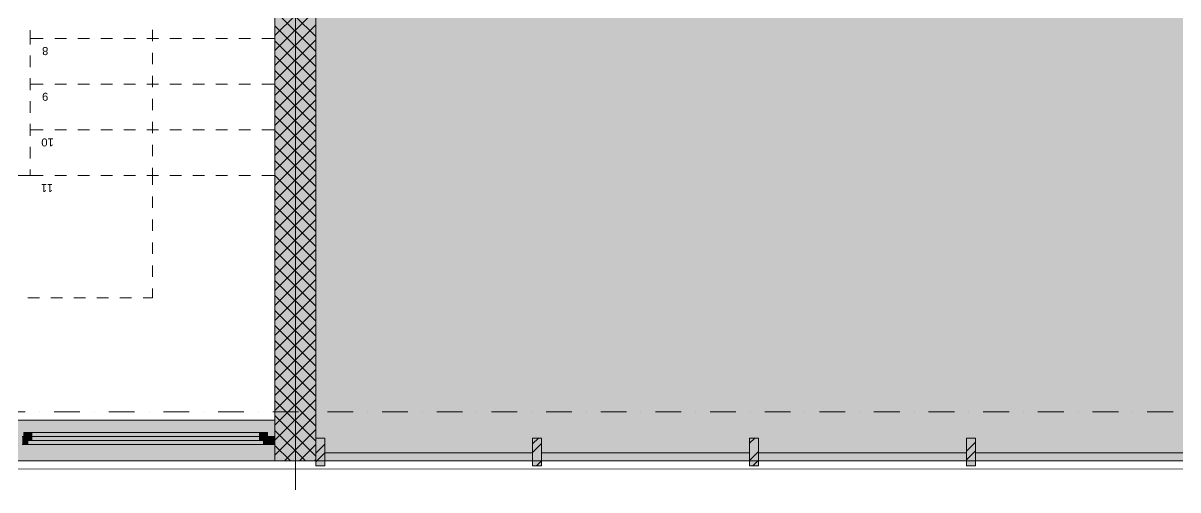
# Model space of a CAD drawing. Header units: centimetres. Extents: x -6559 to 4488, y -7535 to 372.
# Drawn here: x -3930 to -3226, y -1839 to -1554 of the extents above; entities that cross this region are included whole.
import ezdxf

# ---------------------------------------------------------------- set-up
doc = ezdxf.new("R2010")
doc.units = ezdxf.units.CM
for name, color, linetype in [('PDF_ - lokalet e', 7, 'Continuous'), ('PDF_A - Muret', 7, 'Continuous'), ('PDF_A - Shtyllat', 7, 'Continuous')]:
    doc.layers.add(name, color=color, linetype=linetype)
for name, color, linetype, true_color in [('PDF_2D Drafting - General', 7, 'Continuous', 0x7f7f7f), ('PDF_A - Akset', 7, 'Continuous', 0xfd4435), ('PDF_A - Alumil', 7, 'Continuous', 0x7f7f7f), ('PDF_A - Fill Zone', 7, 'Continuous', 0x999999), ('PDF_A - Pllaka mbi bodrum', 7, 'Continuous', 0x7f7f7f), ('PDF_A - Pllaka Suteren', 7, 'Continuous', 0x7f7f7f), ('PDF_A - Sutereni Polyline', 7, 'Continuous', 0x029e21), ('PDF_Structural - Stair & Railing', 171, 'Continuous', 0xaaaaff)]:
    doc.layers.add(name, color=color, linetype=linetype, true_color=true_color)
doc.styles.add('PDF Arial', font='')
doc.styles.get('PDF Arial').set_extended_font_data('Arial')

msp = doc.modelspace()

# ---------------------------------------------------------------- hatches: boundary and pattern name
at = {"layer": 'PDF_ - lokalet e', "true_color": 0xffffff, "transparency": 33554559}
msp.add_hatch(color=7, dxfattribs=at).paths.add_polyline_path([(-3748.74, -1816.01), (-3751.48, -1398.69), (-3542.72, -1377.35), (-3557.5, -841.61), (-3758.93, -841.61), (-3783.81, 68.71), (-3131.96, 63.24), (-3131.96, -1816.01)])
at = {"layer": 'PDF_2D Drafting - General', "true_color": 0xfafafa, "transparency": 33554559}
msp.add_hatch(color=7, dxfattribs=at).paths.add_polyline_path([(-3783.81, 68.71), (-3144.65, 68.71), (-3144.65, -1821.48), (-3763.91, -1821.48), (-3763.91, -1386.27), (-3569.92, -1386.27), (-3569.92, -1065.44), (-3582.36, -1065.44), (-3582.36, -866.48), (-3783.81, -866.48)])
at = {"layer": 'PDF_A - Fill Zone', "true_color": 0xcccccc, "transparency": 33554559}
msp.add_hatch(color=254, dxfattribs=at).paths.add_polyline_path([(-3783.81, 68.71), (-2711.92, 68.71), (-2711.92, -1821.48), (-3763.91, -1821.48), (-3763.91, -1386.27), (-3569.92, -1386.27), (-3569.92, -1065.44), (-3582.36, -1065.44), (-3582.36, -866.48), (-3783.81, -866.48)])
at = {"layer": 'PDF_A - Muret', "true_color": 0xffffff, "transparency": 33554559}
for points in [[(-3930.54, -1806.56), (-3929.55, -1806.56), (-3929.55, -1809.05), (-3927.06, -1809.05), (-3927.06, -1811.54), (-3930.54, -1811.54)], [(-3785.79, -1804.08), (-3785.79, -1809.05), (-3783.31, -1809.05), (-3783.31, -1811.54), (-3927.06, -1811.54), (-3927.06, -1809.05), (-3924.57, -1809.05), (-3924.57, -1804.08)], [(-3776.34, -1811.54), (-3783.31, -1811.54), (-3783.31, -1809.05), (-3780.82, -1809.05), (-3780.82, -1806.56), (-3776.34, -1806.56)]]:
    msp.add_hatch(color=7, dxfattribs=at).paths.add_polyline_path(points)

# ---------------------------------------------------------------- linework, layer by layer
at = {"layer": 'PDF_A - Akset', "lineweight": 0}
for points in [[(-3763.91, -1556.66), (-3763.91, -1572.45)], [(-3763.91, -1581.22), (-3763.91, -1581.22)], [(-3763.91, -1589.99), (-3763.91, -1605.78)], [(-3763.91, -1614.56), (-3763.91, -1614.56)], [(-3763.91, -1623.33), (-3763.91, -1639.13)], [(-3763.91, -1647.91), (-3763.91, -1647.91)], [(-3763.91, -1656.68), (-3763.91, -1672.47)], [(-3763.91, -1681.24), (-3763.91, -1681.24)], [(-3763.91, -1690.02), (-3763.91, -1705.81)], [(-3763.91, -1714.58), (-3763.91, -1714.58)], [(-3763.91, -1723.35), (-3763.91, -1739.14)], [(-3763.91, -1747.92), (-3763.91, -1747.92)], [(-3763.91, -1756.69), (-3763.91, -1772.48)], [(-3763.91, -1781.26), (-3763.91, -1781.26)], [(-3928.62, -1791.64), (-3944.41, -1791.64)], [(-3919.85, -1791.64), (-3919.85, -1791.64)], [(-3895.28, -1791.64), (-3911.08, -1791.64)], [(-3886.51, -1791.64), (-3886.51, -1791.64)], [(-3861.95, -1791.64), (-3877.74, -1791.64)], [(-3853.17, -1791.64), (-3853.17, -1791.64)], [(-3828.6, -1791.64), (-3844.4, -1791.64)], [(-3819.83, -1791.64), (-3819.83, -1791.64)], [(-3795.26, -1791.64), (-3811.05, -1791.64)], [(-3786.49, -1791.64), (-3786.49, -1791.64)], [(-3761.92, -1791.64), (-3777.71, -1791.64)], [(-3763.91, -1790.03), (-3763.91, -1805.82)], [(-3753.15, -1791.64), (-3753.15, -1791.64)], [(-3728.59, -1791.64), (-3744.38, -1791.64)], [(-3719.81, -1791.64), (-3719.81, -1791.64)], [(-3695.25, -1791.64), (-3711.04, -1791.64)], [(-3686.47, -1791.64), (-3686.47, -1791.64)], [(-3661.9, -1791.64), (-3677.7, -1791.64)], [(-3653.14, -1791.64), (-3653.14, -1791.64)], [(-3628.56, -1791.64), (-3644.36, -1791.64)], [(-3619.79, -1791.64), (-3619.79, -1791.64)], [(-3595.22, -1791.64), (-3611.02, -1791.64)], [(-3586.45, -1791.64), (-3586.45, -1791.64)], [(-3561.89, -1791.64), (-3577.68, -1791.64)], [(-3553.11, -1791.64), (-3553.11, -1791.64)], [(-3528.55, -1791.64), (-3544.34, -1791.64)], [(-3519.78, -1791.64), (-3519.78, -1791.64)], [(-3495.21, -1791.64), (-3511, -1791.64)], [(-3486.44, -1791.64), (-3486.44, -1791.64)], [(-3461.87, -1791.64), (-3477.66, -1791.64)], [(-3453.1, -1791.64), (-3453.1, -1791.64)], [(-3428.53, -1791.64), (-3444.32, -1791.64)], [(-3419.75, -1791.64), (-3419.75, -1791.64)], [(-3395.19, -1791.64), (-3410.98, -1791.64)], [(-3386.41, -1791.64), (-3386.41, -1791.64)], [(-3361.85, -1791.64), (-3377.64, -1791.64)], [(-3353.08, -1791.64), (-3353.08, -1791.64)], [(-3328.51, -1791.64), (-3344.3, -1791.64)], [(-3319.74, -1791.64), (-3319.74, -1791.64)], [(-3295.17, -1791.64), (-3310.97, -1791.64)], [(-3286.4, -1791.64), (-3286.4, -1791.64)], [(-3261.83, -1791.64), (-3277.63, -1791.64)], [(-3253.06, -1791.64), (-3253.06, -1791.64)], [(-3228.49, -1791.64), (-3244.28, -1791.64)], [(-3763.91, -1814.59), (-3763.91, -1814.59)], [(-3763.91, -1823.37), (-3763.91, -1839.17)]]:
    msp.add_lwpolyline(points, dxfattribs=at)
at = {"layer": 'PDF_A - Alumil', "lineweight": 0}
for points in [[(-3746.01, -1807.55), (-3751.48, -1807.55)], [(-3751.48, -1807.55), (-3751.48, -1824.47)], [(-3746.01, -1824.47), (-3746.01, -1807.55)], [(-3613.7, -1807.55), (-3619.17, -1807.55)], [(-3619.17, -1807.55), (-3619.17, -1824.47)], [(-3613.7, -1824.47), (-3613.7, -1807.55)], [(-3481.39, -1807.55), (-3486.86, -1807.55)], [(-3486.86, -1807.55), (-3486.86, -1824.47)], [(-3481.39, -1824.47), (-3481.39, -1807.55)], [(-3349.08, -1807.55), (-3354.55, -1807.55)], [(-3354.55, -1807.55), (-3354.55, -1824.47)], [(-3349.08, -1824.47), (-3349.08, -1807.55)], [(-3751.48, -1824.47), (-3746.01, -1824.47)], [(-3619.17, -1824.47), (-3613.7, -1824.47)], [(-3486.86, -1824.47), (-3481.39, -1824.47)], [(-3354.55, -1824.47), (-3349.08, -1824.47)]]:
    msp.add_lwpolyline(points, dxfattribs=at)
at = {"layer": 'PDF_A - Alumil', "color": 254, "lineweight": 0, "true_color": 0xcccccc}
for points in [[(-3619.17, -1811.07), (-3615.65, -1807.55)], [(-3486.86, -1810.65), (-3483.76, -1807.55)], [(-3354.55, -1815.51), (-3349.08, -1810.05)], [(-3751.48, -1816.76), (-3746.01, -1811.29)], [(-3751.48, -1822.04), (-3746.01, -1816.57)], [(-3619.17, -1816.34), (-3613.7, -1810.87)], [(-3486.86, -1821.21), (-3481.39, -1815.74)], [(-3354.55, -1820.79), (-3349.08, -1815.32)], [(-3616.74, -1824.47), (-3613.7, -1821.43)], [(-3484.85, -1824.47), (-3481.39, -1821.01)]]:
    msp.add_lwpolyline(points, dxfattribs=at)
at = {"layer": 'PDF_A - Alumil', "color": 254, "true_color": 0xcccccc, "transparency": 33554559}
for points in [[(-3746.01, -1807.55), (-3746.01, -1824.47), (-3751.48, -1807.55), (-3751.48, -1824.47)], [(-3613.7, -1807.55), (-3613.7, -1824.47), (-3619.17, -1807.55), (-3619.17, -1824.47)], [(-3481.39, -1807.55), (-3481.39, -1824.47), (-3486.86, -1807.55), (-3486.86, -1824.47)], [(-3349.08, -1807.55), (-3349.08, -1824.47), (-3354.55, -1807.55), (-3354.55, -1824.47)]]:
    msp.add_solid(points, dxfattribs=at)
at = {"layer": 'PDF_A - Muret', "color": 8, "lineweight": 0, "true_color": 0x7f7f7f}
for points in [[(-4084.73, -1796.62), (-3776.34, -1796.62)], [(-3776.34, -1806.56), (-3776.34, -1796.62)], [(-3930.54, -1806.56), (-3929.55, -1806.56)], [(-3929.55, -1804.08), (-3924.57, -1804.08)], [(-3929.55, -1809.05), (-3929.55, -1804.08)], [(-3929.55, -1806.56), (-3929.55, -1809.05)], [(-3929.55, -1809.05), (-3927.06, -1809.05)], [(-3924.57, -1809.05), (-3929.55, -1809.05)], [(-3927.06, -1809.05), (-3927.06, -1811.54)], [(-3924.57, -1804.08), (-3785.79, -1804.08)], [(-3924.57, -1804.08), (-3924.57, -1809.05)], [(-3924.57, -1804.08), (-3785.79, -1804.08)], [(-3924.57, -1806.56), (-3785.79, -1806.56)], [(-3785.79, -1809.05), (-3924.57, -1809.05)], [(-3785.79, -1809.05), (-3785.79, -1804.08)], [(-3785.79, -1804.08), (-3780.82, -1804.08)], [(-3780.82, -1809.05), (-3785.79, -1809.05)], [(-3783.31, -1811.54), (-3783.31, -1809.05)], [(-3783.31, -1809.05), (-3780.82, -1809.05)], [(-3780.82, -1804.08), (-3780.82, -1809.05)], [(-3780.82, -1809.05), (-3780.82, -1806.56)], [(-3780.82, -1806.56), (-3776.34, -1806.56)], [(-3776.34, -1811.54), (-3776.34, -1806.56)], [(-3776.34, -1811.54), (-3776.34, -1806.56)], [(-3927.06, -1811.54), (-3930.54, -1811.54)], [(-3783.31, -1811.54), (-3927.06, -1811.54)], [(-3776.34, -1811.54), (-3783.31, -1811.54)], [(-3776.34, -1821.48), (-3776.34, -1811.54)], [(-4084.73, -1821.48), (-3776.34, -1821.48)]]:
    msp.add_lwpolyline(points, dxfattribs=at)
at = {"layer": 'PDF_A - Muret', "lineweight": 0}
for points in [[(-3776.34, -1806.56), (-3776.34, -1796.62)], [(-3776.34, -1811.54), (-3776.34, -1806.56)], [(-3776.34, -1821.48), (-3776.34, -1811.54)], [(-3619.17, -1816.51), (-3746.01, -1816.51)], [(-3486.86, -1816.51), (-3613.7, -1816.51)], [(-3354.55, -1816.51), (-3481.39, -1816.51)], [(-3219.76, -1816.51), (-3349.08, -1816.51)], [(-3746.01, -1821.48), (-3619.17, -1821.48)], [(-3613.7, -1821.48), (-3486.86, -1821.48)], [(-3481.39, -1821.48), (-3354.55, -1821.48)], [(-3349.08, -1821.48), (-3219.76, -1821.48)]]:
    msp.add_lwpolyline(points, dxfattribs=at)
at = {"layer": 'PDF_A - Muret', "color": 7, "true_color": 0xffffff, "transparency": 33554559}
for points in [[(-3776.34, -1821.48), (-4084.73, -1821.48), (-3776.34, -1796.62), (-4084.73, -1796.62)], [(-3929.55, -1804.08), (-3924.57, -1804.08), (-3929.55, -1809.05), (-3924.57, -1809.05)], [(-3785.79, -1809.05), (-3924.57, -1809.05), (-3785.79, -1804.08), (-3924.57, -1804.08)], [(-3780.82, -1809.05), (-3785.79, -1809.05), (-3780.82, -1804.08), (-3785.79, -1804.08)]]:
    msp.add_solid(points, dxfattribs=at)
at = {"layer": 'PDF_A - Muret', "transparency": 33554559}
for points in [[(-3746.01, -1816.51), (-3619.17, -1816.51), (-3746.01, -1821.48), (-3619.17, -1821.48)], [(-3613.7, -1821.48), (-3613.7, -1816.51), (-3486.86, -1821.48), (-3486.86, -1816.51)], [(-3481.39, -1821.48), (-3481.39, -1816.51), (-3354.55, -1821.48), (-3354.55, -1816.51)], [(-3349.08, -1821.48), (-3349.08, -1816.51), (-3219.76, -1821.48), (-3219.76, -1816.51)]]:
    msp.add_solid(points, dxfattribs=at)
at = {"layer": 'PDF_A - Pllaka mbi bodrum', "lineweight": 0}
msp.add_lwpolyline([(-244.6, -1826.45), (-5024.82, -1826.39)], dxfattribs=at)
msp.add_lwpolyline([(-244.6, -1826.45), (-5024.82, -1826.39)], dxfattribs=at)
at = {"layer": 'PDF_A - Pllaka Suteren', "lineweight": 0}
for points in [[(-3776.34, -1796.62), (-3776.34, -1368.86)], [(-4084.73, -1796.62), (-3776.34, -1796.62)], [(-5621.69, -1821.48), (-2711.92, -1821.48)]]:
    msp.add_lwpolyline(points, dxfattribs=at)
at = {"layer": 'PDF_A - Shtyllat', "lineweight": 0}
for points in [[(-3776.34, -1065.44), (-3776.34, -1821.48)], [(-3751.48, -1821.48), (-3751.48, -1065.44)], [(-3763.91, -1451.42), (-3763.91, -1829.44)], [(-3776.34, -1562.02), (-3751.48, -1537.14)], [(-3751.48, -1562.6), (-3776.34, -1537.73)], [(-3776.34, -1571.17), (-3751.48, -1546.29)], [(-3751.48, -1571.74), (-3776.34, -1546.88)], [(-3776.34, -1580.31), (-3751.48, -1555.44)], [(-3751.48, -1580.89), (-3776.34, -1556.02)], [(-3776.34, -1589.45), (-3751.48, -1564.58)], [(-3751.48, -1590.04), (-3776.34, -1565.17)], [(-3776.34, -1598.6), (-3751.48, -1573.73)], [(-3751.48, -1599.18), (-3776.34, -1574.31)], [(-3776.34, -1607.74), (-3751.48, -1582.88)], [(-3751.48, -1608.33), (-3776.34, -1583.45)], [(-3776.34, -1616.89), (-3751.48, -1592.01)], [(-3751.48, -1617.46), (-3776.34, -1592.6)], [(-3776.34, -1626.03), (-3751.48, -1601.16)], [(-3751.48, -1626.61), (-3776.34, -1601.75)], [(-3776.34, -1635.18), (-3751.48, -1610.3)], [(-3751.48, -1635.76), (-3776.34, -1610.89)], [(-3776.34, -1644.32), (-3751.48, -1619.45)], [(-3751.48, -1644.9), (-3776.34, -1620.04)], [(-3776.34, -1653.46), (-3751.48, -1628.6)], [(-3751.48, -1654.05), (-3776.34, -1629.17)], [(-3776.34, -1662.61), (-3751.48, -1637.74)], [(-3751.48, -1663.2), (-3776.34, -1638.32)], [(-3776.34, -1671.75), (-3751.48, -1646.88)], [(-3751.48, -1672.33), (-3776.34, -1647.47)], [(-3776.34, -1680.9), (-3751.48, -1656.03)], [(-3751.48, -1681.48), (-3776.34, -1656.61)], [(-3776.34, -1690.05), (-3751.48, -1665.17)], [(-3751.48, -1690.62), (-3776.34, -1665.76)], [(-3776.34, -1699.18), (-3751.48, -1674.32)], [(-3751.48, -1699.77), (-3776.34, -1674.9)], [(-3776.34, -1708.33), (-3751.48, -1683.46)], [(-3751.48, -1708.92), (-3776.34, -1684.04)], [(-3776.34, -1717.48), (-3751.48, -1692.61)], [(-3751.48, -1718.06), (-3776.34, -1693.19)], [(-3776.34, -1726.62), (-3751.48, -1701.75)], [(-3751.48, -1727.2), (-3776.34, -1702.33)], [(-3776.34, -1735.77), (-3751.48, -1710.89)], [(-3751.48, -1736.35), (-3776.34, -1711.48)], [(-3776.34, -1744.91), (-3751.48, -1720.04)], [(-3751.48, -1745.49), (-3776.34, -1720.63)], [(-3776.34, -1754.05), (-3751.48, -1729.18)], [(-3751.48, -1754.64), (-3776.34, -1729.77)], [(-3776.34, -1763.2), (-3751.48, -1738.33)], [(-3751.48, -1763.78), (-3776.34, -1738.91)], [(-3776.34, -1772.34), (-3751.48, -1747.48)], [(-3751.48, -1772.93), (-3776.34, -1748.05)], [(-3776.34, -1781.49), (-3751.48, -1756.61)], [(-3751.48, -1782.07), (-3776.34, -1757.2)], [(-3776.34, -1790.64), (-3751.48, -1765.76)], [(-3751.48, -1791.21), (-3776.34, -1766.35)], [(-3776.34, -1799.78), (-3751.48, -1774.91)], [(-3751.48, -1800.36), (-3776.34, -1775.49)], [(-3776.34, -1808.92), (-3751.48, -1784.05)], [(-3751.48, -1809.5), (-3776.34, -1784.64)], [(-3776.34, -1818.06), (-3751.48, -1793.2)], [(-3751.48, -1818.65), (-3776.34, -1793.78)], [(-3757.78, -1821.48), (-3776.34, -1802.92)], [(-3770.62, -1821.48), (-3751.48, -1802.34)], [(-3766.93, -1821.48), (-3776.34, -1812.07)], [(-3761.48, -1821.48), (-3751.48, -1811.48)], [(-3776.08, -1821.48), (-3776.34, -1821.21)], [(-3776.34, -1821.48), (-3751.48, -1821.48)], [(-3752.33, -1821.48), (-3751.48, -1820.63)]]:
    msp.add_lwpolyline(points, dxfattribs=at)
at = {"layer": 'PDF_A - Shtyllat', "color": 8, "true_color": 0x7f7f7f, "transparency": 33554559}
msp.add_solid([(-3776.34, -1821.48), (-3776.34, -1065.44), (-3751.48, -1821.48), (-3751.48, -1065.44)], dxfattribs=at)
at = {"layer": 'PDF_A - Sutereni Polyline', "lineweight": 0}
msp.add_lwpolyline([(-2711.92, -1821.48), (-5621.69, -1821.48)], dxfattribs=at)
at = {"layer": 'PDF_Structural - Stair & Railing', "lineweight": 0}
for points in [[(-3925.57, -1558.73), (-3925.57, -1563.83)], [(-3776.34, -1563.83), (-3776.34, -1560.21)], [(-3925.57, -1563.83), (-3917.64, -1563.83)], [(-3917.64, -1563.83), (-3925.57, -1563.83)], [(-3925.57, -1563.83), (-3925.57, -1567.46)], [(-3910.62, -1563.83), (-3903.59, -1563.83)], [(-3903.59, -1563.83), (-3910.62, -1563.83)], [(-3896.58, -1563.83), (-3889.56, -1563.83)], [(-3889.56, -1563.83), (-3896.58, -1563.83)], [(-3882.54, -1563.83), (-3875.53, -1563.83)], [(-3875.53, -1563.83), (-3882.54, -1563.83)], [(-3868.5, -1563.83), (-3861.48, -1563.83)], [(-3861.48, -1563.83), (-3868.5, -1563.83)], [(-3854.47, -1563.83), (-3847.45, -1563.83)], [(-3847.45, -1563.83), (-3854.47, -1563.83)], [(-3840.43, -1563.83), (-3833.4, -1563.83)], [(-3833.4, -1563.83), (-3840.43, -1563.83)], [(-3826.39, -1563.83), (-3819.37, -1563.83)], [(-3819.37, -1563.83), (-3826.39, -1563.83)], [(-3812.35, -1563.83), (-3805.34, -1563.83)], [(-3805.34, -1563.83), (-3812.35, -1563.83)], [(-3798.31, -1563.83), (-3791.29, -1563.83)], [(-3791.29, -1563.83), (-3798.31, -1563.83)], [(-3784.28, -1563.83), (-3776.34, -1563.83)], [(-3776.34, -1563.83), (-3784.28, -1563.83)], [(-3776.34, -1567.46), (-3776.34, -1563.83)], [(-3925.57, -1574.25), (-3925.57, -1581.27)], [(-3776.34, -1581.27), (-3776.34, -1574.25)], [(-3925.57, -1588.06), (-3925.57, -1591.68)], [(-3925.57, -1591.68), (-3917.64, -1591.68)], [(-3917.64, -1591.68), (-3925.57, -1591.68)], [(-3925.57, -1591.68), (-3925.57, -1595.31)], [(-3910.62, -1591.68), (-3903.59, -1591.68)], [(-3903.59, -1591.68), (-3910.62, -1591.68)], [(-3896.58, -1591.68), (-3889.56, -1591.68)], [(-3889.56, -1591.68), (-3896.58, -1591.68)], [(-3882.54, -1591.68), (-3875.53, -1591.68)], [(-3875.53, -1591.68), (-3882.54, -1591.68)], [(-3868.5, -1591.68), (-3861.48, -1591.68)], [(-3861.48, -1591.68), (-3868.5, -1591.68)], [(-3854.47, -1591.68), (-3847.45, -1591.68)], [(-3847.45, -1591.68), (-3854.47, -1591.68)], [(-3840.43, -1591.68), (-3833.4, -1591.68)], [(-3833.4, -1591.68), (-3840.43, -1591.68)], [(-3826.39, -1591.68), (-3819.37, -1591.68)], [(-3819.37, -1591.68), (-3826.39, -1591.68)], [(-3812.35, -1591.68), (-3805.34, -1591.68)], [(-3805.34, -1591.68), (-3812.35, -1591.68)], [(-3798.31, -1591.68), (-3791.29, -1591.68)], [(-3791.29, -1591.68), (-3798.31, -1591.68)], [(-3784.28, -1591.68), (-3776.34, -1591.68)], [(-3776.34, -1591.68), (-3784.28, -1591.68)], [(-3776.34, -1591.68), (-3776.34, -1588.06)], [(-3776.34, -1595.31), (-3776.34, -1591.68)], [(-3925.57, -1602.11), (-3925.57, -1609.12)], [(-3776.34, -1609.12), (-3776.34, -1602.11)], [(-3925.57, -1615.91), (-3925.57, -1619.54)], [(-3925.57, -1619.54), (-3917.64, -1619.54)], [(-3917.64, -1619.54), (-3925.57, -1619.54)], [(-3925.57, -1619.54), (-3925.57, -1623.16)], [(-3910.62, -1619.54), (-3903.59, -1619.54)], [(-3903.59, -1619.54), (-3910.62, -1619.54)], [(-3896.58, -1619.54), (-3889.56, -1619.54)], [(-3889.56, -1619.54), (-3896.58, -1619.54)], [(-3882.54, -1619.54), (-3875.53, -1619.54)], [(-3875.53, -1619.54), (-3882.54, -1619.54)], [(-3868.5, -1619.54), (-3861.48, -1619.54)], [(-3861.48, -1619.54), (-3868.5, -1619.54)], [(-3854.47, -1619.54), (-3847.45, -1619.54)], [(-3847.45, -1619.54), (-3854.47, -1619.54)], [(-3840.43, -1619.54), (-3833.4, -1619.54)], [(-3833.4, -1619.54), (-3840.43, -1619.54)], [(-3826.39, -1619.54), (-3819.37, -1619.54)], [(-3819.37, -1619.54), (-3826.39, -1619.54)], [(-3812.35, -1619.54), (-3805.34, -1619.54)], [(-3805.34, -1619.54), (-3812.35, -1619.54)], [(-3798.31, -1619.54), (-3791.29, -1619.54)], [(-3791.29, -1619.54), (-3798.31, -1619.54)], [(-3784.28, -1619.54), (-3776.34, -1619.54)], [(-3776.34, -1619.54), (-3784.28, -1619.54)], [(-3776.34, -1619.54), (-3776.34, -1615.91)], [(-3776.34, -1623.16), (-3776.34, -1619.54)], [(-3925.57, -1629.96), (-3925.57, -1636.98)], [(-3776.34, -1636.98), (-3776.34, -1629.96)], [(-3925.57, -1647.39), (-3935.52, -1647.39)], [(-3925.57, -1643.77), (-3925.57, -1647.39)], [(-3925.57, -1647.39), (-3917.64, -1647.39)], [(-3917.64, -1647.39), (-3925.57, -1647.39)], [(-3910.62, -1647.39), (-3903.59, -1647.39)], [(-3903.59, -1647.39), (-3910.62, -1647.39)], [(-3896.58, -1647.39), (-3889.56, -1647.39)], [(-3889.56, -1647.39), (-3896.58, -1647.39)], [(-3882.54, -1647.39), (-3875.53, -1647.39)], [(-3875.53, -1647.39), (-3882.54, -1647.39)], [(-3868.5, -1647.39), (-3861.48, -1647.39)], [(-3861.48, -1647.39), (-3868.5, -1647.39)], [(-3854.47, -1647.39), (-3847.45, -1647.39)], [(-3847.45, -1647.39), (-3854.47, -1647.39)], [(-3840.43, -1647.39), (-3833.4, -1647.39)], [(-3833.4, -1647.39), (-3840.43, -1647.39)], [(-3826.39, -1647.39), (-3819.37, -1647.39)], [(-3819.37, -1647.39), (-3826.39, -1647.39)], [(-3812.35, -1647.39), (-3805.34, -1647.39)], [(-3805.34, -1647.39), (-3812.35, -1647.39)], [(-3798.31, -1647.39), (-3791.29, -1647.39)], [(-3791.29, -1647.39), (-3798.31, -1647.39)], [(-3784.28, -1647.39), (-3776.34, -1647.39)], [(-3776.34, -1647.39), (-3784.28, -1647.39)], [(-3776.34, -1647.39), (-3776.34, -1643.77)], [(-3776.34, -1655.32), (-3776.34, -1647.39)], [(-3776.34, -1669.37), (-3776.34, -1662.35)], [(-3776.34, -1683.4), (-3776.34, -1676.38)], [(-3776.34, -1697.45), (-3776.34, -1690.42)], [(-3776.34, -1711.48), (-3776.34, -1704.46)], [(-3776.34, -1725.51), (-3776.34, -1718.5)], [(-3776.34, -1739.56), (-3776.34, -1732.53)], [(-3776.34, -1753.59), (-3776.34, -1746.57)], [(-3776.34, -1767.62), (-3776.34, -1760.61)], [(-3776.34, -1781.67), (-3776.34, -1774.65)], [(-3776.34, -1796.62), (-3776.34, -1788.68)], [(-3934.05, -1796.62), (-3927.03, -1796.62)], [(-3920.01, -1796.62), (-3913, -1796.62)], [(-3905.98, -1796.62), (-3898.95, -1796.62)], [(-3891.93, -1796.62), (-3884.92, -1796.62)], [(-3877.9, -1796.62), (-3870.88, -1796.62)], [(-3863.86, -1796.62), (-3856.84, -1796.62)], [(-3849.82, -1796.62), (-3842.81, -1796.62)], [(-3835.79, -1796.62), (-3828.76, -1796.62)], [(-3821.75, -1796.62), (-3814.73, -1796.62)], [(-3807.71, -1796.62), (-3800.69, -1796.62)], [(-3793.67, -1796.62), (-3786.65, -1796.62)], [(-3779.97, -1796.62), (-3776.34, -1796.62)]]:
    msp.add_lwpolyline(points, dxfattribs=at)
at = {"layer": 'PDF_Structural - Stair & Railing', "color": 171, "lineweight": 0, "true_color": 0x8080ff}
for points in [[(-3850.95, -1558.5), (-3850.95, -1565.52)], [(-3850.95, -1572.55), (-3850.95, -1579.56)], [(-3850.95, -1586.58), (-3850.95, -1593.6)], [(-3850.95, -1600.61), (-3850.95, -1607.64)], [(-3850.95, -1614.66), (-3850.95, -1621.67)], [(-3850.95, -1628.69), (-3850.95, -1635.71)], [(-3850.95, -1642.73), (-3850.95, -1647.39)], [(-3850.95, -1647.39), (-3850.95, -1653.11)], [(-3850.95, -1660.13), (-3850.95, -1667.16)], [(-3850.95, -1674.18), (-3850.95, -1681.19)], [(-3850.95, -1688.21), (-3850.95, -1695.23)], [(-3850.95, -1702.25), (-3850.95, -1709.27)], [(-3850.95, -1716.29), (-3850.95, -1722.01)], [(-3920.01, -1722.01), (-3927.03, -1722.01)], [(-3905.98, -1722.01), (-3913, -1722.01)], [(-3891.93, -1722.01), (-3898.95, -1722.01)], [(-3877.9, -1722.01), (-3884.92, -1722.01)], [(-3863.86, -1722.01), (-3870.88, -1722.01)], [(-3850.95, -1722.01), (-3856.84, -1722.01)]]:
    msp.add_lwpolyline(points, dxfattribs=at)

# ---------------------------------------------------------------- texts
at = {"layer": 'PDF_Structural - Stair & Railing', "char_height": 4.8829, "attachment_point": 7, "rotation": 180, "style": 'PDF Arial'}
for s, insert in [('\\W1.001941;8', (-3914.58, -1569.01)), ('\\W1.001389;9', (-3914.59, -1596.87)), ('\\W1.002212;10', (-3911.25, -1624.72)), ('\\W0.956411;11', (-3911.76, -1652.66))]:
    msp.add_mtext(s, dxfattribs=dict(at, insert=insert))

doc.saveas('drawing.dxf')
